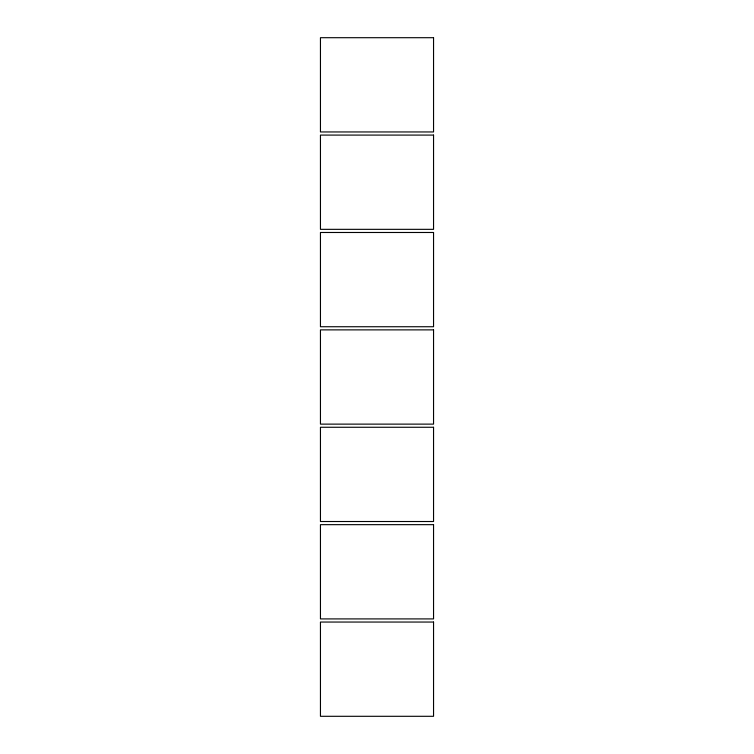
<?xml version="1.0" encoding="UTF-8"?>
<svg xmlns="http://www.w3.org/2000/svg" width="754" height="754" viewBox="0 0 754 754"><rect width="100%" height="100%" fill="white"/><g stroke="black" fill="none" stroke-linecap="round" stroke-linejoin="round"><path stroke-width="1.13" d="M433.55 37.7L320.45 37.7L320.45 131.95L433.55 131.95L433.55 37.7M433.55 135.089L320.45 135.089L320.45 229.339L433.55 229.339L433.55 135.089M433.55 232.486L320.45 232.486L320.45 326.736L433.55 326.736L433.55 232.486M433.55 329.875L320.45 329.875L320.45 424.125L433.55 424.125L433.55 329.875M433.55 427.264L320.45 427.264L320.45 521.514L433.55 521.514L433.55 427.264M433.55 524.661L320.45 524.661L320.45 618.911L433.55 618.911L433.55 524.661M433.55 622.05L320.45 622.05L320.45 716.3L433.55 716.3L433.55 622.05"/></g></svg>
